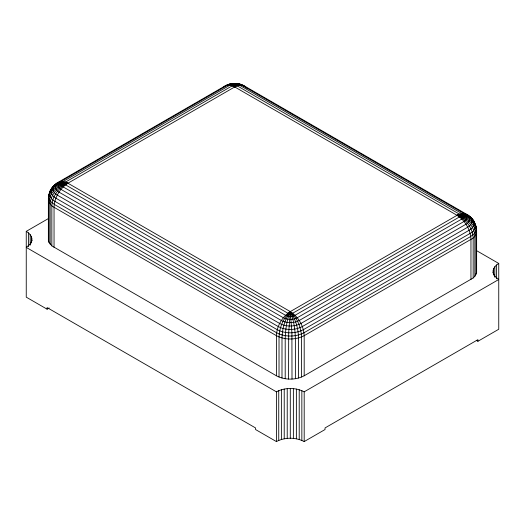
<?xml version="1.0" encoding="UTF-8"?>
<svg xmlns="http://www.w3.org/2000/svg" width="525" height="525" viewBox="0 0 525 525"><rect width="100%" height="100%" fill="white"/><g stroke="black" fill="none" stroke-linecap="round" stroke-linejoin="round"><path stroke-width="0.79" d="M48.956 196.33C49.068 190.739 52.802 185.824 57.297 182.805L225.776 85.536L229.366 84.085L233.848 83.436L234.708 86.94L457.058 215.309C465.892 219.181 472.756 228.093 473.156 237.864L473.156 277.988L304.192 375.782C295.687 380.231 284.904 380.231 276.399 375.782L51.844 245.89L48.956 242.32L48.366 240.371L48.366 198.279L48.661 195.503L50.013 192.367M31.933 240.371L30.168 244.177L26.25 247.406L276.399 391.827C284.898 387.371 295.693 387.371 304.192 391.827L498.75 279.503L494.832 276.275L493.067 272.468M304.192 375.782L304.192 335.665C303.791 326.071 298.397 316.733 290.292 311.594L67.942 183.218C54.895 174.733 40.34 200.32 54.042 207.29L276.399 335.665C284.904 340.108 295.687 340.108 304.192 335.665L470.958 239.38C476.746 236.867 478.091 229.464 474.987 224.457M473.156 277.988L474.869 276.275L476.634 272.468L476.634 230.37C476.319 224.188 472.927 218.236 467.703 214.896L243.639 85.536L240.043 84.085L235.561 83.436L234.708 86.94L67.942 183.218C59.108 187.09 52.244 195.996 51.844 205.774L51.844 245.89M476.785 250.773L498.75 263.452C495.383 265.335 492.411 268.839 493.067 272.934M50.8 190.516L51.201 189.269L52.277 188.199M233.395 84.013L233.605 83.429L235.804 83.429L236.02 84.013M53.209 186.979L53.996 185.607L55.906 184.295M51.201 189.269C47.532 193.325 50.485 199.283 54.882 201.318L277.233 329.693C285.226 333.867 295.358 333.867 303.352 329.693L470.118 233.408C477.803 230.272 476.063 220.297 469.731 216.825M223.132 87.518C225.468 85.03 228.959 84.354 232.162 83.606L234.708 86.94L239.459 85.162L243.639 85.536M51.503 188.698C54.823 183.1 61.878 181.348 67.942 183.218C59.837 188.363 54.442 197.702 54.042 207.29L54.042 247.406M228.342 84.794L229.366 84.085L231.866 84.387L234.708 86.94C238.16 83.226 243.849 84.269 246.743 88.016M238.599 84.276L237.976 83.646L236.447 84.157L234.708 86.94L229.95 85.162L225.776 85.536M49.179 307.985L47.093 309.186L26.25 297.15L26.25 231.361L48.261 218.649M47.093 309.186L47.093 307.584L255.55 427.934L255.55 429.535L276.399 441.571C284.898 437.122 295.693 437.122 304.192 441.571L325.034 429.535L325.034 427.934L477.908 339.675L477.908 341.283L476.503 340.469M477.908 341.283L498.75 329.247L498.75 263.452M226.072 85.549L227.588 85.043M231.433 83.646L232.162 83.606M237.248 83.606L240.043 84.085L241.067 84.794M241.828 85.043L243.344 85.549L244.092 86.461M475.46 224.943L473.498 220.795C470.177 215.198 463.122 213.445 457.058 215.309L290.292 311.594C282.188 316.733 276.8 326.071 276.399 335.665L276.399 375.782M26.25 231.361C29.617 233.238 32.589 236.742 31.933 240.844M470.702 217.37C467.362 213.321 461.468 212.198 457.058 215.309C465.163 220.454 470.558 229.793 470.958 239.38L470.958 279.503M472.723 220.29L473.799 221.366L474.2 222.607M475.755 225.678L476.044 228.421M496.545 264.967L496.545 278.834M494.832 266.68L494.832 277.285M493.664 268.537L493.664 275.067M476.044 274.411L476.044 234.294C475.709 224.3 466.43 216.779 457.058 215.309L462.564 214.056L467.408 214.882C471.083 217.311 469.75 222.666 465.99 224.221L299.224 320.506C293.757 323.361 286.827 323.361 281.361 320.506L59.01 192.13C55.25 190.575 53.917 185.213 57.593 182.792L62.436 181.958L67.942 183.218C58.702 185.863 50.512 194.138 50.131 204.061L50.131 244.177M474.869 276.275L474.869 236.152C474.488 226.229 466.298 217.954 457.058 215.309C462.112 214.574 467.585 215.48 471.601 218.794C473.202 222.141 470.63 225.658 467.703 227.194L300.943 323.472C294.427 326.878 286.164 326.878 279.648 323.472L57.297 195.097C54.37 193.561 51.798 190.043 53.399 186.703C57.415 183.389 62.888 182.477 67.942 183.218C58.57 184.682 49.291 192.202 48.956 202.204L48.956 242.32M304.192 391.827L304.192 441.571M301.849 390.672L301.849 440.416M301.567 377.055L301.567 336.932C301.179 327.528 297.288 318.006 290.292 311.594C283.297 318.006 279.405 327.528 279.024 336.932L279.024 377.055M299.217 389.74L299.217 439.484M298.6 378.039L298.6 337.923C298.259 328.663 295.752 319.18 290.292 311.594C284.832 319.18 282.325 328.663 281.991 337.923L281.991 378.039M296.369 389.058L296.369 438.808M295.378 378.715L295.378 338.599C295.142 329.424 293.797 320.119 290.292 311.594C286.794 320.119 285.449 329.424 285.206 338.599L285.206 378.715M293.37 388.644L293.37 438.388M292.005 379.063L291.907 332.771L290.292 311.594L288.684 332.771L288.579 379.063M290.292 388.507L290.292 438.25M287.221 388.644L287.221 438.388M284.222 389.058L284.222 438.808M281.374 389.74L281.374 439.484M278.742 390.672L278.742 440.416M276.399 391.827L276.399 441.571M31.336 236.447L31.336 242.97M30.168 234.59L30.168 245.188M28.455 232.877L28.455 246.737M460.458 215.381L459.473 216.95L292.707 313.228L289.997 313.799L287.884 313.228L65.527 184.852L64.542 183.291L65.527 182.07L232.293 85.792L235.003 85.221L237.116 85.792L459.473 214.161L460.458 215.381C465.655 215.913 470.813 218.236 474.016 222.482C474.462 225.888 471.85 228.703 469.094 230.285L302.328 326.563C294.965 330.415 285.626 330.415 278.257 326.563L55.906 198.188C53.15 196.613 50.538 193.791 50.984 190.385C54.895 185.207 61.615 182.93 67.942 183.218C59.535 183.625 50.682 188.856 48.661 197.452L50.4 201.2L54.252 204.382L276.609 332.758C284.983 337.135 295.601 337.135 303.982 332.758L470.748 236.473L474.6 233.297L476.339 229.55C474.318 220.953 465.465 215.716 457.058 215.309L460.458 215.381M463.752 216.615L463.148 217.921L461.81 219.023L295.05 315.302C292.136 316.824 288.448 316.824 285.541 315.302L63.19 186.933C60.69 185.948 60.69 182.424 63.19 181.44L229.95 85.162C232.864 83.639 236.552 83.639 239.459 85.162L461.81 213.537L463.549 215.276L463.752 216.615M58.452 183.901L58.452 186.834L60.992 189.381L283.342 317.756C287.595 319.981 292.989 319.981 297.242 317.756L464.008 221.471C467.657 220.034 467.657 214.889 464.008 213.452L241.657 85.076L238.862 83.948L236.145 85.398L234.708 86.94L230.849 84.728L229.071 84.44L227.758 85.076L60.992 181.355L58.452 183.901"/></g></svg>
